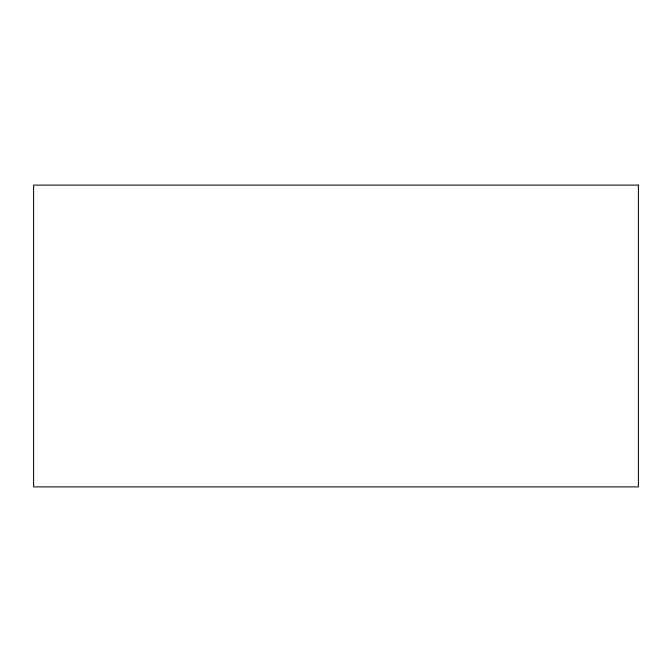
<?xml version="1.0" encoding="UTF-8"?>
<svg xmlns="http://www.w3.org/2000/svg" width="672" height="672" viewBox="0 0 672 672"><rect width="100%" height="100%" fill="white"/><g stroke="black" fill="none" stroke-linecap="round" stroke-linejoin="round"><path stroke-width="1.01" d="M638.4 185.102L33.6 185.102L33.6 486.898L638.4 486.898L638.4 185.102"/></g></svg>
